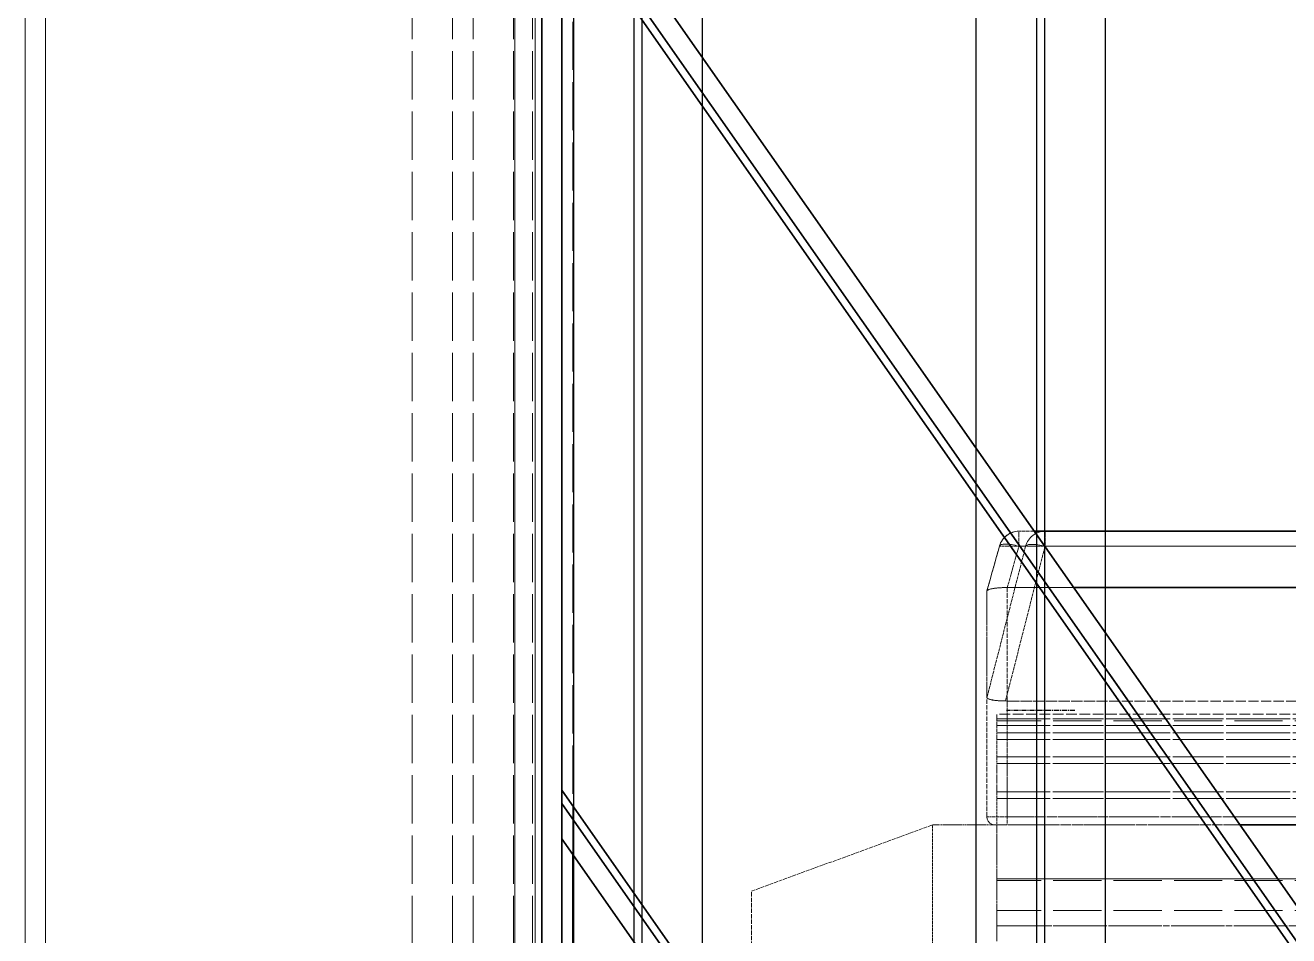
# Model space of a CAD drawing. Header units: millimetres. Extents: x 1723 to 33835, y 1764 to 24472.
# Drawn here: x 14061.2 to 14375.2, y 10714.5 to 10940.9 of the extents above; entities that cross this region are included whole.
import ezdxf

# ---------------------------------------------------------------- set-up
doc = ezdxf.new("R2010")
doc.units = ezdxf.units.MM
doc.linetypes.add('CENTER', pattern=[2, 1.25, -0.25, 0.25, -0.25])
doc.linetypes.add('DASHED', pattern=[15, 12, -3])
doc.layers.add('center', color=1, linetype='CENTER')

# ---------------------------------------------------------------- blocks, each defined once
blk = doc.blocks.new('A$C637D7238')
at = {"color": 7, "linetype": 'DASHED', "lineweight": 13}
for p, q in [((851.65, 2530), (851.65, 10)), ((856.64, 2530), (856.64, 10)), ((973.35, 2530), (973.35, 10)), ((978.35, 2530), (978.35, 10)), ((980, 2530), (980, 10)), ((947.81, 527.87), (947.81, 1137.91)), ((957.81, 527.87), (957.81, 1137.91)), ((962.96, 527.88), (962.96, 1137.91)), ((972.96, 527.88), (972.96, 1137.91)), ((977.71, 527.88), (977.71, 1137.92)), ((987.71, 655.23), (987.71, 1137.92)), ((1429.26, 260), (985, 894.47)), ((1426.91, 260), (985, 891.12)), ((1434.15, 688.9), (1093.15, 688.9)), ((1434.15, 688.37), (1093.15, 688.37)), ((1434.15, 688.37), (1093.15, 688.37)), ((1434.15, 687.23), (1093.15, 687.23)), ((1434.15, 687.23), (1093.15, 687.23)), ((1434.15, 687.23), (1093.15, 687.23)), ((1434.15, 685.43), (1093.15, 685.43)), ((1434.15, 683.76), (1093.15, 683.76)), ((1434.15, 683.76), (1093.15, 683.76)), ((1434.15, 683.76), (1093.15, 683.76)), ((1434.15, 679.48), (1093.15, 679.48)), ((1434.15, 677.81), (1093.15, 677.81)), ((1434.15, 677.81), (1093.15, 677.81)), ((1434.15, 677.81), (1093.15, 677.81)), ((1272.9, 260), (985, 671.17)), ((1434.15, 670.78), (1093.15, 670.78)), ((1434.15, 669.11), (1093.15, 669.11)), ((1434.15, 669.11), (1093.15, 669.11)), ((1434.15, 669.11), (1093.15, 669.11)), ((1270.56, 260), (985, 667.82)), ((1434.15, 648.66), (1093.15, 648.66)), ((1434.15, 648.66), (1093.15, 648.66)), ((1434.15, 641.25), (1093.15, 641.25)), ((1434.15, 641.25), (1093.15, 641.25)), ((1434.15, 637.4), (1093.15, 637.4))]:
    blk.add_line(p, q, dxfattribs=at)
at = {"color": 7, "lineweight": 35}
for p, q in [((980, 2530), (980, 10)), ((985, 2530), (985, 10)), ((1435.36, 260), (985, 903.19)), ((1429.26, 260), (985, 894.47)), ((1426.91, 260), (985, 891.12)), ((1272.9, 260), (985, 671.17)), ((1270.56, 260), (985, 667.82)), ((1264.45, 260), (985, 659.1))]:
    blk.add_line(p, q, dxfattribs=at)
at = {"color": 7, "lineweight": 13}
for p, q in [((851.65, 2525), (851.65, 15)), ((856.64, 2525), (856.64, 15)), ((973.35, 2525), (973.35, 15)), ((978.35, 2525), (978.35, 15))]:
    blk.add_line(p, q, dxfattribs=at)
at = {"color": 7, "linetype": 'DASHED', "lineweight": 13, "ltscale": 0.366585}
blk.add_line((985, 671.17), (985, 891.12), dxfattribs=at)
at = {"color": 7, "linetype": 'DASHED', "lineweight": 13, "ltscale": 0.006176}
for p, q in [((1098.61, 731.84), (1098.61, 735.54)), ((1105.1, 731.84), (1105.1, 735.54))]:
    blk.add_line(p, q, dxfattribs=at)
at = {"color": 7, "linetype": 'DASHED', "lineweight": 13, "ltscale": 0.006297}
blk.add_line((1098.61, 735.54), (1102.38, 735.54), dxfattribs=at)
at = {"color": 7, "lineweight": 35, "ltscale": 0.192185}
blk.add_line((1102.38, 735.54), (1217.69, 735.54), dxfattribs=at)
at = {"color": 7, "linetype": 'DASHED', "lineweight": 13, "ltscale": 0.019295}
blk.add_line((1090.65, 720.69), (1093.78, 731.84), dxfattribs=at)
at = {"color": 7, "linetype": 'DASHED', "lineweight": 13, "ltscale": 0.064775}
blk.add_line((1100.27, 731.84), (1090.65, 694.18), dxfattribs=at)
at = {"color": 7, "linetype": 'DASHED', "lineweight": 13, "ltscale": 0.019325}
blk.add_line((1090.66, 720.73), (1093.79, 731.9), dxfattribs=at)
at = {"color": 7, "linetype": 'DASHED', "lineweight": 13, "ltscale": 0.010821}
blk.add_line((1093.78, 731.84), (1100.27, 731.84), dxfattribs=at)
at = {"color": 7, "linetype": 'DASHED', "lineweight": 13, "ltscale": 0.06624}
blk.add_line((1095.26, 693.33), (1105.1, 731.84), dxfattribs=at)
at = {"color": 7, "linetype": 'DASHED', "lineweight": 13, "ltscale": 0.017821}
blk.add_line((1098.61, 731.84), (1095.71, 721.54), dxfattribs=at)
at = {"color": 7, "linetype": 'DASHED', "lineweight": 13, "ltscale": 0.010622}
blk.add_line((1104.98, 731.84), (1098.61, 731.84), dxfattribs=at)
at = {"color": 7, "lineweight": 13, "ltscale": 0.18786}
blk.add_line((1217.69, 731.84), (1104.98, 731.84), dxfattribs=at)
at = {"color": 7, "linetype": 'DASHED', "lineweight": 13, "ltscale": 0.17684}
blk.add_line((1105.1, 731.84), (1211.2, 731.84), dxfattribs=at)
at = {"color": 7, "linetype": 'DASHED', "lineweight": 13, "ltscale": 0.044182}
blk.add_line((1090.65, 694.18), (1090.65, 720.69), dxfattribs=at)
at = {"color": 7, "linetype": 'DASHED', "lineweight": 13, "ltscale": 0.09353}
blk.add_line((1090.65, 664.54), (1090.65, 720.66), dxfattribs=at)
at = {"color": 7, "linetype": 'DASHED', "lineweight": 13, "ltscale": 0.095}
blk.add_line((1095.65, 721.54), (1095.65, 664.54), dxfattribs=at)
at = {"color": 7, "linetype": 'DASHED', "lineweight": 13, "ltscale": 0.027561}
blk.add_line((1095.65, 721.54), (1112.19, 721.54), dxfattribs=at)
at = {"color": 7, "linetype": 'DASHED', "lineweight": 13, "ltscale": 0.027455}
blk.add_line((1112.19, 721.54), (1095.71, 721.54), dxfattribs=at)
at = {"color": 7, "lineweight": 35, "ltscale": 0.180772}
blk.add_line((1112.19, 721.54), (1220.65, 721.54), dxfattribs=at)
at = {"color": 7, "lineweight": 35, "ltscale": 0.180666}
blk.add_line((1220.59, 721.54), (1112.19, 721.54), dxfattribs=at)
at = {"color": 7, "linetype": 'DASHED', "lineweight": 13, "ltscale": 0.209645}
blk.add_line((1221.04, 693.33), (1095.26, 693.33), dxfattribs=at)
at = {"color": 7, "linetype": 'DASHED', "lineweight": 13, "ltscale": 0.208333}
for p, q in [((1220.65, 693.33), (1095.65, 693.33)), ((1220.65, 664.54), (1095.65, 664.54))]:
    blk.add_line(p, q, dxfattribs=at)
at = {"color": 7, "linetype": 'DASHED', "lineweight": 13, "ltscale": 0.04798}
blk.add_line((1095.65, 664.54), (1095.65, 693.33), dxfattribs=at)
at = {"color": 7, "linetype": 'DASHED', "lineweight": 13, "ltscale": 0.001903}
blk.add_line((1093.15, 690.04), (1093.15, 688.9), dxfattribs=at)
at = {"color": 7, "linetype": 'DASHED', "lineweight": 13, "ltscale": 0.220833}
for p, q in [((1225.65, 690.04), (1093.15, 690.04)), ((1225.65, 688.9), (1093.15, 688.9)), ((1225.65, 687.23), (1093.15, 687.23)), ((1225.65, 685.43), (1093.15, 685.43)), ((1225.65, 683.76), (1093.15, 683.76)), ((1225.65, 679.48), (1093.15, 679.48)), ((1225.65, 677.81), (1093.15, 677.81)), ((1225.65, 670.78), (1093.15, 670.78)), ((1225.65, 669.11), (1093.15, 669.11))]:
    blk.add_line(p, q, dxfattribs=at)
at = {"color": 7, "linetype": 'DASHED', "lineweight": 13, "ltscale": 0.002789}
for p, q in [((1093.15, 688.9), (1093.15, 687.23)), ((1093.15, 685.43), (1093.15, 683.76)), ((1093.15, 679.48), (1093.15, 677.81))]:
    blk.add_line(p, q, dxfattribs=at)
at = {"color": 7, "linetype": 'DASHED', "lineweight": 13, "ltscale": 0.002995}
blk.add_line((1093.15, 685.43), (1093.15, 687.23), dxfattribs=at)
at = {"color": 7, "linetype": 'DASHED', "lineweight": 13, "ltscale": 0.007121}
blk.add_line((1093.15, 679.48), (1093.15, 683.76), dxfattribs=at)
at = {"color": 7, "linetype": 'DASHED', "lineweight": 13, "ltscale": 0.011718}
blk.add_line((1093.15, 670.78), (1093.15, 677.81), dxfattribs=at)
at = {"color": 7, "linetype": 'DASHED', "lineweight": 13, "ltscale": 0.005581}
blk.add_line((985, 671.17), (985, 667.82), dxfattribs=at)
at = {"color": 7, "linetype": 'DASHED', "lineweight": 13, "ltscale": 0.00279}
blk.add_line((1093.15, 670.78), (1093.15, 669.11), dxfattribs=at)
at = {"color": 7, "linetype": 'DASHED', "lineweight": 13, "ltscale": 0.052845}
blk.add_line((1093.15, 637.4), (1093.15, 669.11), dxfattribs=at)
at = {"color": 7, "lineweight": 35, "ltscale": 0.014529}
blk.add_line((985, 659.1), (985, 667.82), dxfattribs=at)
at = {"color": 7, "linetype": 'DASHED', "lineweight": 13, "ltscale": 0.008333}
blk.add_line((1095.65, 664.54), (1090.65, 664.54), dxfattribs=at)
blk.add_line((1095.65, 664.54), (1090.65, 664.54), dxfattribs=at)
at = {"color": 7, "linetype": 'DASHED', "lineweight": 13, "ltscale": 0.094081}
blk.add_line((1095.65, 664.54), (1152.1, 664.54), dxfattribs=at)
at = {"color": 7, "linetype": 'DASHED', "lineweight": 13, "ltscale": 0.003333}
blk.add_line((1095.65, 664.54), (1095.65, 662.54), dxfattribs=at)
blk.add_line((1095.65, 664.54), (1095.65, 662.54), dxfattribs=at)
at = {"color": 7, "lineweight": 13, "ltscale": 0.114252}
blk.add_line((1152.1, 664.54), (1220.65, 664.54), dxfattribs=at)
at = {"color": 7, "linetype": 'DASHED', "lineweight": 13, "ltscale": 0.079883}
blk.add_line((1032.15, 646.04), (1077.15, 662.54), dxfattribs=at)
at = {"color": 7, "linetype": 'DASHED', "lineweight": 13, "ltscale": 0.056672}
blk.add_line((1077.15, 628.54), (1077.15, 662.54), dxfattribs=at)
at = {"color": 7, "linetype": 'DASHED', "lineweight": 13, "ltscale": 0.026667}
blk.add_line((1077.15, 662.54), (1093.15, 662.54), dxfattribs=at)
at = {"color": 7, "linetype": 'DASHED', "lineweight": 13, "ltscale": 0.005}
blk.add_line((1092.65, 662.54), (1095.65, 662.54), dxfattribs=at)
at = {"color": 7, "linetype": 'DASHED', "lineweight": 13, "ltscale": 0.048257}
blk.add_line((1093.15, 633.59), (1093.15, 662.54), dxfattribs=at)
at = {"color": 7, "linetype": 'DASHED', "lineweight": 13, "ltscale": 0.21}
for p, q in [((1093.15, 662.54), (1219.15, 662.54)), ((1093.15, 649.14), (1219.15, 649.14)), ((1219.15, 649.14), (1093.15, 649.14))]:
    blk.add_line(p, q, dxfattribs=at)
at = {"color": 7, "linetype": 'DASHED', "lineweight": 13, "ltscale": 0.096415}
blk.add_line((1153.5, 662.54), (1095.65, 662.54), dxfattribs=at)
at = {"color": 7, "lineweight": 35, "ltscale": 0.111918}
blk.add_line((1220.65, 662.54), (1153.5, 662.54), dxfattribs=at)
at = {"color": 7, "lineweight": 35, "ltscale": 0.212243}
blk.add_line((987.71, 527.88), (987.71, 655.23), dxfattribs=at)
at = {"color": 7, "linetype": 'DASHED', "lineweight": 13, "ltscale": 0.090462}
blk.add_line((1032.15, 591.77), (1032.15, 646.04), dxfattribs=at)
at = {"color": 7, "linetype": 'DASHED', "lineweight": 13, "ltscale": 0.004057}
blk.add_line((1093.15, 637.4), (1093.15, 634.97), dxfattribs=at)
at = {"color": 7, "linetype": 'DASHED', "lineweight": 13, "ltscale": 0.129925}
blk.add_line((1171.11, 637.4), (1093.15, 637.4), dxfattribs=at)
at = {"color": 7, "linetype": 'DASHED', "lineweight": 13}
for centre, radius, start, end in [((1098.61, 730.54), 5, 90, 164.3087), ((1090.8, 720.69), 0.151, 164.1184, 179.8732), ((1092.65, 664.54), 2, 180, 270)]:
    blk.add_arc(centre, radius, start, end, dxfattribs=at)
for centre, major_axis, ratio, start_param, end_param in [((1098.61, 730.54), (0, 5), 0.998883, 0, 1.308997), ((1105.1, 730.54), (0, -5), 0.998883, 3.141593, 4.45059), ((1098.61, 730.54), (4.81, -1.35), 0.249786, 1.640852, 3.188741), ((1105.1, 730.54), (4.84, -1.24), 0.251276, 1.634928, 3.094426), ((1095.65, 720.66), (5, 0), 0.176327, 1.570796, 3.141593), ((1095.83, 720.67), (5.18, -0.02), 0.168137, 1.59437, 3.095111), ((1095.65, 694.21), (5, 0), 0.176327, 3.141593, 4.712389), ((1095.83, 694.29), (5.18, 0.11), 0.18364, 3.13769, 4.597188)]:
    blk.add_ellipse(centre, major_axis=major_axis, ratio=ratio, start_param=start_param, end_param=end_param, dxfattribs=at)
blk = doc.blocks.new('A$C7585302F')
for p, q in [((1085, 9.5), (1085, 2715.5)), ((1100, 9.5), (1100, 2715.5)), ((1100, 9.5), (1100, 2715.5))]:
    blk.add_line(p, q)
blk = doc.blocks.new('A$C30E44EA2')
for p, q in [((0, 9.5), (0, 2715.5)), ((0, 9.5), (0, 2715.5)), ((15, 9.5), (15, 2715.5))]:
    blk.add_line(p, q)
blk = doc.blocks.new('A$C1AFF22E1')
for p, q in [((9.5, 2966), (9.5, 0)), ((24.5, 2966), (24.5, 0))]:
    blk.add_line(p, q)
blk = doc.blocks.new('A$C7FE17281')
for p, q in [((1100, 2966), (1100, 0)), ((1085, 0), (1085, 2935.83))]:
    blk.add_line(p, q)
at = {"layer": 'center'}
blk.add_line((1109.5, 933), (1092.5, 933), dxfattribs=at)
blk = doc.blocks.new('1')
at = {"color": 2}
for name, p in [('A$C7FE17281', (13212.57, 9837.58)), ('A$C1AFF22E1', (14305.07, 9837.58))]:
    blk.add_blockref(name, p, dxfattribs=at)
at = {"color": 7}
for name, p in [('A$C7585302F', (13112.57, 10064.08)), ('A$C30E44EA2', (14214.57, 10064.08)), ('A$C637D7238', (13209.57, 10079.58))]:
    blk.add_blockref(name, p, dxfattribs=at)

msp = doc.modelspace()

# ---------------------------------------------------------------- block references
msp.add_blockref('1', (0, 0))

doc.saveas('drawing.dxf')
